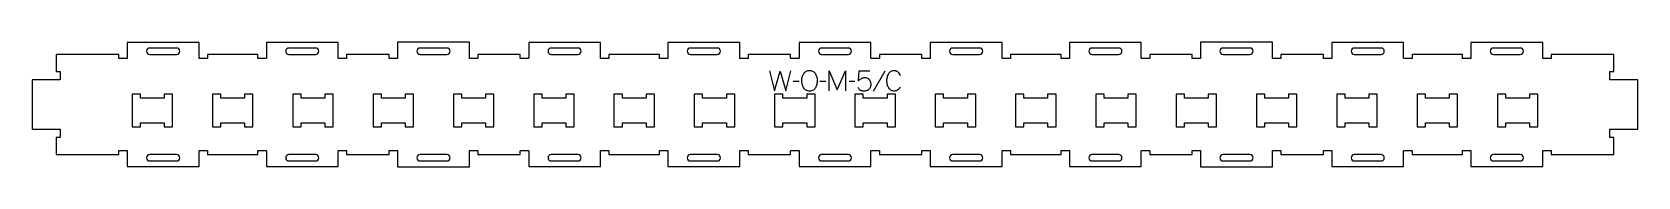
# Model space of a CAD drawing. Extents: x 0 to 2400, y 0 to 186.
import ezdxf

# ---------------------------------------------------------------- set-up
doc = ezdxf.new("R2010")
doc.units = 0
for name, color, linetype in [('1_ANYTOOL_1MMDEEP_LABELS_S', 2, 'CONTINUOUS'), ('3_ANYTOOL_CUTTHROUGH_INSID', 4, 'CONTINUOUS'), ('4_ANYTOOL_CUTTHROUGH_OUTSI', 5, 'CONTINUOUS')]:
    doc.layers.add(name, color=color, linetype=linetype)

msp = doc.modelspace()

# ---------------------------------------------------------------- linework, layer by layer
at = {"layer": '1_ANYTOOL_1MMDEEP_LABELS_S'}
for p, q in [((1146.028572, 127.129968), (1137.242857, 127.044253)), ((1186.057143, 127.129968), (1177.271429, 127.044253)), ((1229.557143, 127.129968), (1220.771429, 127.044253)), ((1274.214286, 142.772825), (1257.028572, 112.001396))]:
    msp.add_line(p, q, dxfattribs=at)
for points in [[(1101.671429, 143.244253), (1109.385715, 113.244253), (1117.828572, 142.344253), (1126.314286, 113.244253), (1133.814286, 143.244253)], [(1191.2, 113.244253), (1191.2, 143.244253), (1203.2, 114.872825), (1215.2, 143.115682), (1215.2, 113.244253)]]:
    msp.add_lwpolyline(points, dxfattribs=at)
msp.add_lwpolyline([(1162.1, 143.58711, -0.064784), (1164.773955, 143.239189, -0.088904), (1167.2, 142.108539, -0.05419), (1169.122565, 140.416409, -0.051179), (1170.65, 138.358539, -0.041653), (1171.8322, 135.929766, -0.036749), (1172.621429, 133.344253, -0.024892), (1173.079208, 130.72499, -0.030823), (1173.242857, 128.072825, -0.034269), (1173.066338, 125.500328, -0.031918), (1172.551786, 122.972825, -0.031725), (1171.663599, 120.363428, -0.026303), (1170.478572, 117.872825, -0.058719), (1168.954791, 115.711077, -0.077745), (1166.916072, 114.047825, -0.077243), (1164.429083, 113.068987, -0.055252), (1161.757143, 112.772825, -0.054051), (1159.003218, 113.071404, -0.077615), (1156.4375, 114.069253, -0.078558), (1154.362427, 115.756327, -0.060481), (1152.821429, 117.958539, -0.02629), (1151.634768, 120.497758, -0.031299), (1150.748215, 123.154968, -0.031469), (1150.233176, 125.741783, -0.033416), (1150.057143, 128.372825, -0.032847), (1150.235821, 131.089773, -0.035049), (1150.780357, 133.756753, -0.03503), (1151.696331, 136.333792, -0.032231), (1152.95, 138.765682, -0.062518), (1154.571889, 140.832776, -0.074052), (1156.683929, 142.381753, -0.072322), (1159.310782, 143.312644, -0.049083)], format="xyb", close=True, dxfattribs=at)
for points in [[(1233.842857, 118.001396, 0.051644), (1235.577895, 115.981484, 0.067529), (1237.732143, 114.433539, 0.067834), (1240.188901, 113.529068, 0.054378), (1242.8, 113.244253, 0.039344), (1245.783253, 113.479361, 0.059901), (1248.65, 114.294253, 0.055966), (1249.864807, 114.971256, 0.047768), (1250.916072, 115.885325, 0.046557), (1251.911486, 117.150613, 0.031515), (1252.7, 118.558539, 0.047557), (1253.388292, 120.43792, 0.064093), (1253.642857, 122.415682, 0.035335), (1253.501539, 124.412861, 0.045148), (1253.042857, 126.358539, 0.045692), (1252.292731, 128.070029, 0.046166), (1251.242857, 129.615682, 0.060461), (1249.90795, 130.887236, 0.060801), (1248.307143, 131.801396, 0.059081), (1246.343651, 132.364718, 0.040364), (1244.3, 132.529968, 0.051634), (1241.719408, 132.262764, 0.068321), (1239.285715, 131.394253, 0.044671), (1237.04393, 129.9621, 0.031916), (1235.042857, 128.201396), (1235.771429, 143.244253), (1251.971429, 143.244253)], [(1297.828572, 135.744253, 0.059291), (1296.292411, 138.67367, 0.066881), (1294.078572, 141.122825, 0.04529), (1292.761586, 142.046702, 0.046757), (1291.298215, 142.713896, 0.04633), (1289.658302, 143.118228, 0.037303), (1287.971429, 143.244253, 0.054828), (1285.465788, 142.968668, 0.073548), (1283.123215, 142.071039, 0.073729), (1281.153892, 140.542806, 0.056205), (1279.635715, 138.551396, 0.033355), (1278.414545, 136.16152, 0.034965), (1277.530357, 133.628182, 0.034911), (1277.00033, 130.960175, 0.031589), (1276.828572, 128.244253, 0.032085), (1277.003075, 125.527625, 0.035383), (1277.541072, 122.860325, 0.035431), (1278.43956, 120.325168, 0.033598), (1279.678572, 117.93711, 0.058628), (1281.240773, 115.936225, 0.073381), (1283.2625, 114.417468, 0.072539), (1285.708473, 113.516414, 0.05208), (1288.314286, 113.244253, 0.033243), (1289.755661, 113.34019, 0.042283), (1291.164286, 113.651396, 0.042766), (1292.406983, 114.158485, 0.044269), (1293.542857, 114.872825, 0.055485), (1295.554652, 116.787726, 0.045948), (1297.142857, 119.072825)]]:
    msp.add_lwpolyline(points, format="xyb", dxfattribs=at)
at = {"layer": '3_ANYTOOL_CUTTHROUGH_INSID'}
for points in [[(215.75, 167.544253, 1), (215.75, 177.044253), (175.75, 177.044253, 1), (175.75, 167.544253)], [(423.75, 167.544253, 1), (423.75, 177.044253), (383.75, 177.044253, 1), (383.75, 167.544253)], [(619.75, 167.588506, 1), (619.75, 177.088506), (579.75, 177.088506, 1), (579.75, 167.588506)], [(815.75, 167.544253, 1), (815.75, 177.044253), (775.75, 177.044253, 1), (775.75, 167.544253)], [(1023.75, 167.544253, 1), (1023.75, 177.044253), (983.75, 177.044253, 1), (983.75, 167.544253)], [(1179.75, 167.544253), (1219.75, 167.544253, 1), (1219.75, 177.044253), (1179.75, 177.044253, 1)], [(1375.75, 167.544253), (1415.75, 167.544253, 1), (1415.75, 177.044253), (1375.75, 177.044253, 1)], [(1583.75, 167.544253), (1623.75, 167.544253, 1), (1623.75, 177.044253), (1583.75, 177.044253, 1)], [(1779.75, 167.588506), (1819.75, 167.588506, 1), (1819.75, 177.088506), (1779.75, 177.088506, 1)], [(1975.75, 167.544253), (2015.75, 167.544253, 1), (2015.75, 177.044253), (1975.75, 177.044253, 1)], [(2183.75, 167.544253), (2223.75, 167.544253, 1), (2223.75, 177.044253), (2183.75, 177.044253, 1)], [(215.75, 18.044253), (175.75, 18.044253, 1), (175.75, 8.544253), (215.75, 8.544253, 1)], [(423.75, 18.044253), (383.75, 18.044253, 1), (383.75, 8.544253), (423.75, 8.544253, 1)], [(619.75, 18), (579.75, 18, 1), (579.75, 8.5), (619.75, 8.5, 1)], [(815.75, 18.044253), (775.75, 18.044253, 1), (775.75, 8.544253), (815.75, 8.544253, 1)], [(1023.75, 18.044253), (983.75, 18.044253, 1), (983.75, 8.544253), (1023.75, 8.544253, 1)], [(1179.75, 18.044253, 1), (1179.75, 8.544253), (1219.75, 8.544253, 1), (1219.75, 18.044253)], [(1375.75, 18.044253, 1), (1375.75, 8.544253), (1415.75, 8.544253, 1), (1415.75, 18.044253)], [(1583.75, 18.044253, 1), (1583.75, 8.544253), (1623.75, 8.544253, 1), (1623.75, 18.044253)], [(1779.75, 18, 1), (1779.75, 8.5), (1819.75, 8.5, 1), (1819.75, 18)], [(1975.75, 18.044253, 1), (1975.75, 8.544253), (2015.75, 8.544253, 1), (2015.75, 18.044253)], [(2183.75, 18.044253, 1), (2183.75, 8.544253), (2223.75, 8.544253, 1), (2223.75, 18.044253)]]:
    msp.add_lwpolyline(points, format="xyb", close=True, dxfattribs=at)
for points in [[(197.5, 102.000253), (162, 102.000253), (162, 108.000253), (149.5, 108.000253), (149.5, 59.500253), (162, 59.500253), (162, 65.500253), (197.5, 65.500253), (197.5, 59.500253), (210, 59.500253), (210, 108.000253), (197.5, 108.000253)], [(317.5, 102.000253), (282, 102.000253), (282, 108.000253), (269.5, 108.000253), (269.5, 59.500253), (282, 59.500253), (282, 65.500253), (317.5, 65.500253), (317.5, 59.500253), (330, 59.500253), (330, 108.000253), (317.5, 108.000253)], [(437.5, 102.000253), (402, 102.000253), (402, 108.000253), (389.5, 108.000253), (389.5, 59.500253), (402, 59.500253), (402, 65.500253), (437.5, 65.500253), (437.5, 59.500253), (450, 59.500253), (450, 108.000253), (437.5, 108.000253)], [(557.5, 102.000253), (522, 102.000253), (522, 108.000253), (509.5, 108.000253), (509.5, 59.500253), (522, 59.500253), (522, 65.500253), (557.5, 65.500253), (557.5, 59.500253), (570, 59.500253), (570, 108.000253), (557.5, 108.000253)], [(677.5, 102.000253), (642, 102.000253), (642, 108.000253), (629.5, 108.000253), (629.5, 59.500253), (642, 59.500253), (642, 65.500253), (677.5, 65.500253), (677.5, 59.500253), (690, 59.500253), (690, 108.000253), (677.5, 108.000253)], [(797.5, 102.000253), (762, 102.000253), (762, 108.000253), (749.5, 108.000253), (749.5, 59.500253), (762, 59.500253), (762, 65.500253), (797.5, 65.500253), (797.5, 59.500253), (810, 59.500253), (810, 108.000253), (797.5, 108.000253)], [(917.5, 102.000253), (882, 102.000253), (882, 108.000253), (869.5, 108.000253), (869.5, 59.500253), (882, 59.500253), (882, 65.500253), (917.5, 65.500253), (917.5, 59.500253), (930, 59.500253), (930, 108.000253), (917.5, 108.000253)], [(1037.5, 102.000253), (1002, 102.000253), (1002, 108.000253), (989.5, 108.000253), (989.5, 59.500253), (1002, 59.500253), (1002, 65.500253), (1037.5, 65.500253), (1037.5, 59.500253), (1050, 59.500253), (1050, 108.000253), (1037.5, 108.000253)], [(1157.5, 102.000253), (1122, 102.000253), (1122, 108.000253), (1109.5, 108.000253), (1109.5, 59.500253), (1122, 59.500253), (1122, 65.500253), (1157.5, 65.500253), (1157.5, 59.500253), (1170, 59.500253), (1170, 108.000253), (1157.5, 108.000253)], [(1242, 102.000253), (1242, 108.000253), (1229.5, 108.000253), (1229.5, 59.500253), (1242, 59.500253), (1242, 65.500253), (1277.5, 65.500253), (1277.5, 59.500253), (1290, 59.500253), (1290, 108.000253), (1277.5, 108.000253), (1277.5, 102.000253)], [(1362, 102.000253), (1362, 108.000253), (1349.5, 108.000253), (1349.5, 59.500253), (1362, 59.500253), (1362, 65.500253), (1397.5, 65.500253), (1397.5, 59.500253), (1410, 59.500253), (1410, 108.000253), (1397.5, 108.000253), (1397.5, 102.000253)], [(1482, 102.000253), (1482, 108.000253), (1469.5, 108.000253), (1469.5, 59.500253), (1482, 59.500253), (1482, 65.500253), (1517.5, 65.500253), (1517.5, 59.500253), (1530, 59.500253), (1530, 108.000253), (1517.5, 108.000253), (1517.5, 102.000253)], [(1602, 102.000253), (1602, 108.000253), (1589.5, 108.000253), (1589.5, 59.500253), (1602, 59.500253), (1602, 65.500253), (1637.5, 65.500253), (1637.5, 59.500253), (1650, 59.500253), (1650, 108.000253), (1637.5, 108.000253), (1637.5, 102.000253)], [(1722, 102.000253), (1722, 108.000253), (1709.5, 108.000253), (1709.5, 59.500253), (1722, 59.500253), (1722, 65.500253), (1757.5, 65.500253), (1757.5, 59.500253), (1770, 59.500253), (1770, 108.000253), (1757.5, 108.000253), (1757.5, 102.000253)], [(1842, 102.000253), (1842, 108.000253), (1829.5, 108.000253), (1829.5, 59.500253), (1842, 59.500253), (1842, 65.500253), (1877.5, 65.500253), (1877.5, 59.500253), (1890, 59.500253), (1890, 108.000253), (1877.5, 108.000253), (1877.5, 102.000253)], [(1962, 102.000253), (1962, 108.000253), (1949.5, 108.000253), (1949.5, 59.500253), (1962, 59.500253), (1962, 65.500253), (1997.5, 65.500253), (1997.5, 59.500253), (2010, 59.500253), (2010, 108.000253), (1997.5, 108.000253), (1997.5, 102.000253)], [(2082, 102.000253), (2082, 108.000253), (2069.5, 108.000253), (2069.5, 59.500253), (2082, 59.500253), (2082, 65.500253), (2117.5, 65.500253), (2117.5, 59.500253), (2130, 59.500253), (2130, 108.000253), (2117.5, 108.000253), (2117.5, 102.000253)], [(2202, 102.000253), (2202, 108.000253), (2189.5, 108.000253), (2189.5, 59.500253), (2202, 59.500253), (2202, 65.500253), (2237.5, 65.500253), (2237.5, 59.500253), (2250, 59.500253), (2250, 108.000253), (2237.5, 108.000253), (2237.5, 102.000253)]]:
    msp.add_lwpolyline(points, close=True, dxfattribs=at)
at = {"layer": '4_ANYTOOL_CUTTHROUGH_OUTSI'}
msp.add_lwpolyline([(1133.5, 167.544253), (1070, 167.544253), (1070, 161.794253, -0.414214), (1069.75, 161.544253), (1057.75, 161.544253, -0.414214), (1057.5, 161.794253), (1057.5, 185.544253), (950, 185.544253), (950, 161.794253, -0.414214), (949.75, 161.544253), (937.75, 161.544253, -0.414214), (937.5, 161.794253), (937.5, 167.544253), (862, 167.544253), (862, 161.794253, -0.414214), (861.75, 161.544253), (849.75, 161.544253, -0.414214), (849.5, 161.794253), (849.5, 185.544253), (742, 185.544253), (742, 161.794253, -0.414214), (741.75, 161.544253), (729.75, 161.544253, -0.414214), (729.5, 161.794253), (729.5, 167.544426), (666, 167.588333), (666, 161.838506, -0.414214), (665.75, 161.588506), (653.75, 161.588506, -0.414214), (653.5, 161.838506), (653.5, 185.588506), (546, 185.588506), (546, 161.838506, -0.414214), (545.75, 161.588506), (533.75, 161.588506, -0.414214), (533.5, 161.838506), (533.5, 167.588333), (470, 167.544426), (470, 161.794253, -0.414214), (469.75, 161.544253), (457.75, 161.544253, -0.414214), (457.5, 161.794253), (457.5, 185.544253), (350, 185.544253), (350, 161.794253, -0.414214), (349.75, 161.544253), (337.75, 161.544253, -0.414214), (337.5, 161.794253), (337.5, 167.544253), (262, 167.544253), (262, 161.794253, -0.414214), (261.75, 161.544253), (249.75, 161.544253, -0.414214), (249.5, 161.794253), (249.5, 185.544253), (142, 185.544253), (142, 161.794253, -0.414214), (141.75, 161.544253), (129.75, 161.544253, -0.414214), (129.5, 161.794253), (129.5, 167.544253), (36, 167.544253), (36, 142.044253), (41.75, 142.044253, -0.414214), (42, 141.794253), (42, 129.794253, -0.414214), (41.75, 129.544253), (0, 129.544253), (0, 56.044253), (41.75, 56.044253, -0.414214), (42, 55.794253), (42, 43.794253, -0.414214), (41.75, 43.544253), (36, 43.544253), (36, 18.044253), (129.5, 18.044253), (129.5, 23.794253, -0.414214), (129.75, 24.044253), (141.75, 24.044253, -0.414214), (142, 23.794253), (142, 0.044253), (249.5, 0.044253), (249.5, 23.794253, -0.414214), (249.75, 24.044253), (261.75, 24.044253, -0.414214), (262, 23.794253), (262, 18.044253), (337.5, 18.044253), (337.5, 23.794253, -0.414214), (337.75, 24.044253), (349.75, 24.044253, -0.414214), (350, 23.794253), (350, 0.044253), (457.5, 0.044253), (457.5, 23.794253, -0.414214), (457.75, 24.044253), (469.75, 24.044253, -0.414214), (470, 23.794253), (470, 18.04408), (533.5, 18.000173), (533.5, 23.75, -0.414214), (533.75, 24), (545.75, 24, -0.414214), (546, 23.75), (546, 0), (653.5, 0), (653.5, 23.75, -0.414214), (653.75, 24), (665.75, 24, -0.414214), (666, 23.75), (666, 18.000173), (729.5, 18.04408), (729.5, 23.794253, -0.414214), (729.75, 24.044253), (741.75, 24.044253, -0.414214), (742, 23.794253), (742, 0.044253), (849.5, 0.044253), (849.5, 23.794253, -0.414214), (849.75, 24.044253), (861.75, 24.044253, -0.414214), (862, 23.794253), (862, 18.044253), (937.5, 18.044253), (937.5, 23.794253, -0.414214), (937.75, 24.044253), (949.75, 24.044253, -0.414214), (950, 23.794253), (950, 0.044253), (1057.5, 0.044253), (1057.5, 23.794253, -0.414214), (1057.75, 24.044253), (1069.75, 24.044253, -0.414214), (1070, 23.794253), (1070, 18.044253), (1133.5, 18.044253), (1133.5, 23.794253, -0.414214), (1133.75, 24.044253), (1145.75, 24.044253, -0.414214), (1146, 23.794253), (1146, 0.044253), (1253.5, 0.044253), (1253.5, 23.794253, -0.414214), (1253.75, 24.044253), (1265.75, 24.044253, -0.414214), (1266, 23.794253), (1266, 18.044253), (1329.5, 18.044253), (1329.5, 23.794253, -0.414214), (1329.75, 24.044253), (1341.75, 24.044253, -0.414214), (1342, 23.794253), (1342, 0.044253), (1449.5, 0.044253), (1449.5, 23.794253, -0.414214), (1449.75, 24.044253), (1461.75, 24.044253, -0.414214), (1462, 23.794253), (1462, 18.044253), (1537.5, 18.044253), (1537.5, 23.794253, -0.414214), (1537.75, 24.044253), (1549.75, 24.044253, -0.414214), (1550, 23.794253), (1550, 0.044253), (1657.5, 0.044253), (1657.5, 23.794253, -0.414214), (1657.75, 24.044253), (1669.75, 24.044253, -0.414214), (1670, 23.794253), (1670, 18.04408), (1733.5, 18.000173), (1733.5, 23.75, -0.414214), (1733.75, 24), (1745.75, 24, -0.414214), (1746, 23.75), (1746, 0), (1853.5, 0), (1853.5, 23.75, -0.414214), (1853.75, 24), (1865.75, 24, -0.414214), (1866, 23.75), (1866, 18.000173), (1929.5, 18.04408), (1929.5, 23.794253, -0.414214), (1929.75, 24.044253), (1941.75, 24.044253, -0.414214), (1942, 23.794253), (1942, 0.044253), (2049.5, 0.044253), (2049.5, 23.794253, -0.414214), (2049.75, 24.044253), (2061.75, 24.044253, -0.414214), (2062, 23.794253), (2062, 18.044253), (2137.5, 18.044253), (2137.5, 23.794253, -0.414214), (2137.75, 24.044253), (2149.75, 24.044253, -0.414214), (2150, 23.794253), (2150, 0.044253), (2257.5, 0.044253), (2257.5, 23.794253, -0.414214), (2257.75, 24.044253), (2269.75, 24.044253, -0.414214), (2270, 23.794253), (2270, 18.044253), (2363.5, 18.044253), (2363.5, 43.544253), (2357.75, 43.544253, -0.414214), (2357.5, 43.794253), (2357.5, 55.794253, -0.414214), (2357.75, 56.044253), (2399.5, 56.044253), (2399.5, 129.544253), (2357.75, 129.544253, -0.414214), (2357.5, 129.794253), (2357.5, 141.794253, -0.414214), (2357.75, 142.044253), (2363.5, 142.044253), (2363.5, 167.544253), (2270, 167.544253), (2270, 161.794253, -0.414214), (2269.75, 161.544253), (2257.75, 161.544253, -0.414214), (2257.5, 161.794253), (2257.5, 185.544253), (2150, 185.544253), (2150, 161.794253, -0.414214), (2149.75, 161.544253), (2137.75, 161.544253, -0.414214), (2137.5, 161.794253), (2137.5, 167.544253), (2062, 167.544253), (2062, 161.794253, -0.414214), (2061.75, 161.544253), (2049.75, 161.544253, -0.414214), (2049.5, 161.794253), (2049.5, 185.544253), (1942, 185.544253), (1942, 161.794253, -0.414214), (1941.75, 161.544253), (1929.75, 161.544253, -0.414214), (1929.5, 161.794253), (1929.5, 167.544426), (1866, 167.588333), (1866, 161.838506, -0.414214), (1865.75, 161.588506), (1853.75, 161.588506, -0.414214), (1853.5, 161.838506), (1853.5, 185.588506), (1746, 185.588506), (1746, 161.838506, -0.414214), (1745.75, 161.588506), (1733.75, 161.588506, -0.414214), (1733.5, 161.838506), (1733.5, 167.588333), (1670, 167.544426), (1670, 161.794253, -0.414214), (1669.75, 161.544253), (1657.75, 161.544253, -0.414214), (1657.5, 161.794253), (1657.5, 185.544253), (1550, 185.544253), (1550, 161.794253, -0.414214), (1549.75, 161.544253), (1537.75, 161.544253, -0.414214), (1537.5, 161.794253), (1537.5, 167.544253), (1462, 167.544253), (1462, 161.794253, -0.414214), (1461.75, 161.544253), (1449.75, 161.544253, -0.414214), (1449.5, 161.794253), (1449.5, 185.544253), (1342, 185.544253), (1342, 161.794253, -0.414214), (1341.75, 161.544253), (1329.75, 161.544253, -0.414214), (1329.5, 161.794253), (1329.5, 167.544253), (1266, 167.544253), (1266, 161.794253, -0.414214), (1265.75, 161.544253), (1253.75, 161.544253, -0.414214), (1253.5, 161.794253), (1253.5, 185.544253), (1146, 185.544253), (1146, 161.794253, -0.414214), (1145.75, 161.544253), (1133.75, 161.544253, -0.414214), (1133.5, 161.794253)], format="xyb", close=True, dxfattribs=at)

doc.saveas('drawing.dxf')
